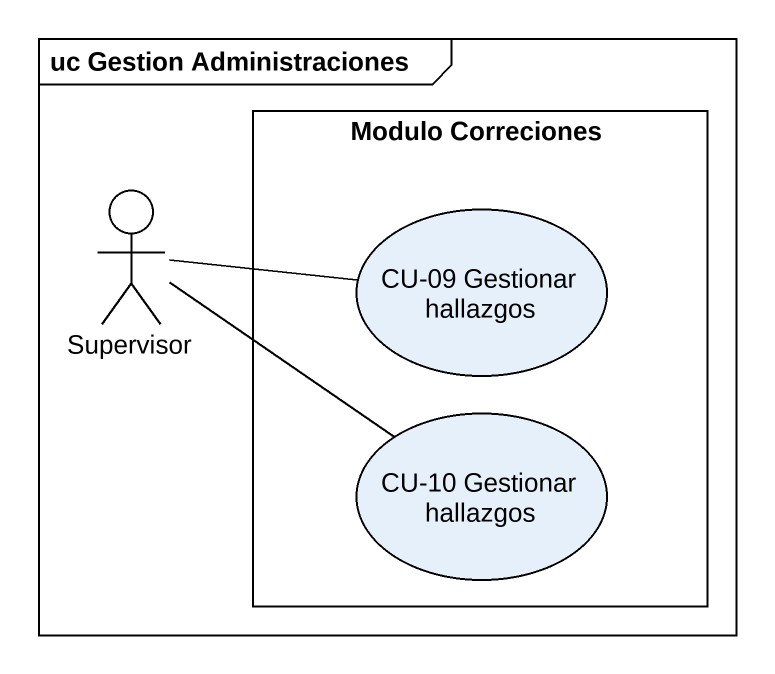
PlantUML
@startuml
mainframe uc Gestion Administraciones
rectangle "Modulo Correciones" as Modulo_Correciones {
  usecase "CU-09 Gestionar hallazgos" as CU_09_Gestionar_hallazgos
  usecase "CU-10 Gestionar hallazgos" as CU_10_Gestionar_hallazgos
}
actor Supervisor
Supervisor -right- CU_09_Gestionar_hallazgos
Supervisor -right- CU_10_Gestionar_hallazgos
@enduml
